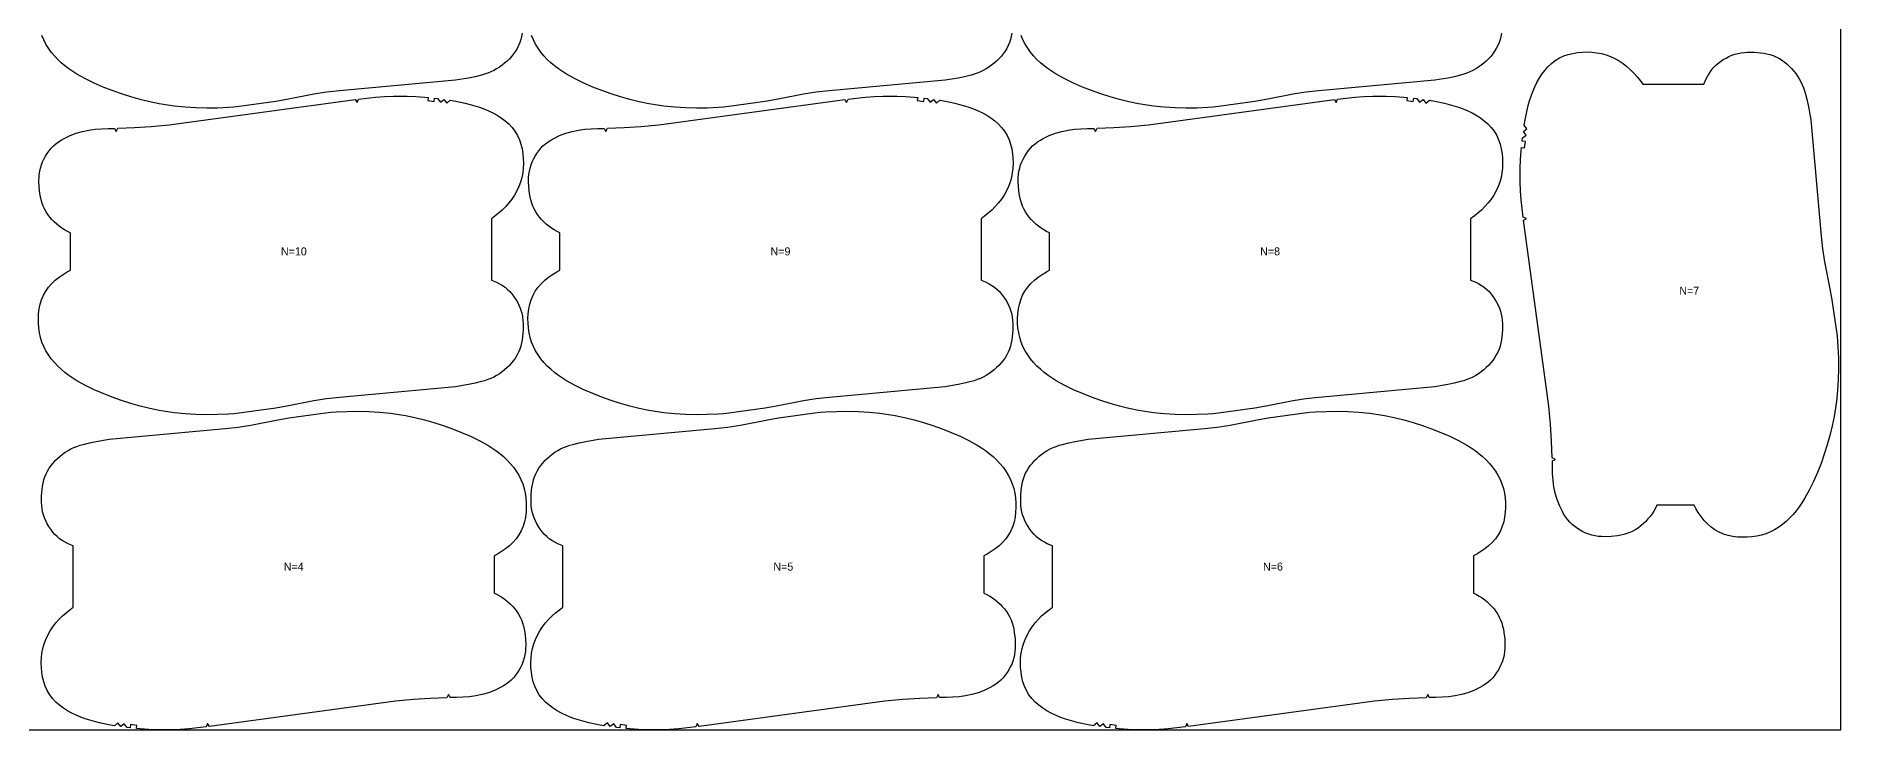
# Model space of a CAD drawing. Header units: inches. Extents: x 0 to 2045, y -95 to 1070.
# Drawn here: x 917 to 2045, y -95 to 339 of the extents above; entities that cross this region are included whole.
import ezdxf

# ---------------------------------------------------------------- set-up
doc = ezdxf.new("R2010")
doc.units = ezdxf.units.IN

msp = doc.modelspace()

# ---------------------------------------------------------------- linework, layer by layer
at = {"layer": '1'}
for points in [[(0.051, -94.8116), (2044.7072, -94.8116), (2044.7072, 1070.0921), (0.051, 1070.0921), (0.051, -94.8116)], [(1844.8474, 266.8697), (1845.0402, 269.0747), (1847.0244, 268.8239), (1847.5258, 272.7924), (1845.5416, 273.0431), (1845.7923, 275.0273), (1848.0273, 276.7608), (1846.2938, 278.9958), (1848.5287, 280.7293), (1846.7952, 282.9642), (1847.3491, 286.3374), (1848.6048, 292.3169), (1849.3527, 295.2798), (1850.1907, 298.2175), (1851.1272, 301.1211), (1852.1784, 303.9829), (1853.3609, 306.7923), (1854.686, 309.5343), (1856.1613, 312.1894), (1857.7973, 314.7426), (1859.6089, 317.1775), (1861.604, 319.4536), (1863.7866, 321.5305), (1866.1711, 323.3704), (1868.7422, 324.9138), (1871.474, 326.1542), (1874.3109, 327.1089), (1877.2201, 327.8114), (1880.1743, 328.2914), (1883.1525, 328.5675), (1886.1353, 328.6513), (1889.1251, 328.5326), (1892.0981, 328.1973), (1895.0341, 327.6382), (1897.9256, 326.8414), (1900.7371, 325.8056), (1903.4592, 324.5392), (1906.0765, 323.0632), (1908.5879, 321.3932), (1910.9778, 319.5494), (1913.2395, 317.5472), (1915.3772, 315.4055), (1917.3958, 313.1442), (1919.3012, 310.7826), (1920.8705, 308.6513), (1959.0932, 308.6513), (1960.5066, 311.8762), (1961.4546, 313.7053), (1962.4969, 315.4731), (1963.6493, 317.1561), (1964.9275, 318.7312), (1966.3393, 320.1795), (1967.8689, 321.5087), (1969.4931, 322.7302), (1971.1884, 323.8559), (1972.9363, 324.8925), (1974.7325, 325.8244), (1976.5775, 326.6308), (1978.4719, 327.2911), (1980.4165, 327.792), (1982.3975, 328.1465), (1984.4013, 328.3754), (1986.4146, 328.4996), (1990.4393, 328.4919), (1994.4499, 328.1647), (1996.4445, 327.8835), (1998.4236, 327.5066), (2000.3745, 327.0134), (2002.2844, 326.3836), (2004.124, 325.6106), (2005.9068, 324.6953), (2007.6285, 323.6492), (2009.2849, 322.484), (2010.8717, 321.2113), (2012.3847, 319.8426), (2013.8196, 318.3897), (2015.1722, 316.8642), (2016.4508, 315.2584), (2017.6341, 313.5902), (2018.7156, 311.8595), (2019.6885, 310.0659), (2020.5494, 308.2118), (2021.3089, 306.3072), (2021.9809, 304.3646), (2022.5794, 302.3964), (2023.6045, 298.4105), (2024.4503, 294.3847), (2025.8427, 286.2662), (2032.3941, 213.7035), (2033.2873, 205.6611), (2034.513, 197.6621), (2037.6717, 181.7932), (2039.1129, 173.8333), (2042.2854, 151.0834), (2042.6116, 147.7073), (2042.8458, 144.3218), (2043.1383, 137.5445), (2043.2072, 130.7617), (2043.0444, 123.9777), (2042.6397, 117.2042), (2041.9676, 110.4577), (2041.0157, 103.74), (2040.5399, 101.0554), (2039.3087, 95.0712), (2037.8428, 89.1343), (2036.1621, 83.262), (2034.3006, 77.4465), (2032.2735, 71.6889), (2030.0634, 66.0033), (2027.6367, 60.4028), (2024.9523, 54.9325), (2021.9692, 49.6316), (2020.3529, 47.0593), (2018.6406, 44.5532), (2016.8197, 42.1259), (2014.8821, 39.7948), (2012.8213, 37.579), (2010.6316, 35.4983), (2008.3082, 33.5713), (2005.8573, 31.8137), (2003.2937, 30.2463), (2000.6179, 28.8847), (1997.8447, 27.7504), (1994.9831, 26.8521), (1992.0687, 26.1898), (1989.1093, 25.7499), (1986.1256, 25.5257), (1983.1417, 25.5043), (1980.1556, 25.6751), (1977.1863, 26.0506), (1974.2541, 26.6501), (1971.3853, 27.5041), (1968.6115, 28.6474), (1965.9875, 30.0992), (1963.5397, 31.8538), (1961.2852, 33.8525), (1959.211, 36.0568), (1957.3146, 38.4263), (1955.5896, 40.9201), (1954.0216, 43.5216), (1952.9756, 45.5043), (1929.7273, 45.5043), (1929.7137, 45.472), (1928.8047, 43.6453), (1927.7849, 41.8774), (1926.6612, 40.1686), (1925.44, 38.5187), (1924.1421, 36.9464), (1922.7593, 35.4438), (1921.2956, 34.0226), (1919.7546, 32.6947), (1918.1403, 31.4718), (1916.4566, 30.3656), (1914.7073, 29.388), (1912.8961, 28.5506), (1911.0095, 27.8538), (1909.0772, 27.2922), (1907.1127, 26.8457), (1905.1292, 26.4943), (1901.1326, 26.0258), (1897.1107, 25.8761), (1895.0944, 25.9292), (1893.0837, 26.0873), (1891.0914, 26.3718), (1889.1304, 26.8038), (1887.2139, 27.3968), (1885.3415, 28.1377), (1883.5136, 29.0056), (1881.7303, 29.9799), (1879.9963, 31.0452), (1878.33, 32.2086), (1876.7544, 33.483), (1875.2924, 34.8806), (1873.9595, 36.4096), (1872.7484, 38.051), (1871.6444, 39.7808), (1870.6325, 41.5754), (1868.8495, 45.282), (1867.378, 49.1209), (1866.2215, 53.0614), (1865.3836, 57.0731), (1864.8604, 61.0624), (1864.5726, 65.0813), (1864.4439, 69.1202), (1864.3978, 73.1695), (1866.3694, 74.1179), (1864.3195, 75.1734), (1863.8077, 85.6338), (1863.1277, 96.0846), (1862.0858, 107.3463), (1846.3731, 223.546), (1848.2543, 224.6553), (1846.1355, 225.5315), (1844.9067, 236.2606), (1844.4419, 241.8943), (1844.2442, 247.5429), (1844.2064, 253.2004), (1844.2443, 255.9291), (1844.5058, 261.4016), (1844.8474, 266.8697)], [(1159.5742, 300.4511), (1161.7791, 300.2583), (1161.5284, 298.2741), (1165.4969, 297.7726), (1165.7476, 299.7569), (1167.7318, 299.5061), (1169.4653, 297.2712), (1171.7002, 299.0047), (1173.4337, 296.7697), (1175.6687, 298.5032), (1179.0418, 297.9494), (1185.0213, 296.6937), (1187.9843, 295.9457), (1190.922, 295.1078), (1193.8256, 294.1713), (1196.6874, 293.12), (1199.4968, 291.9376), (1202.2388, 290.6125), (1204.8939, 289.1372), (1207.447, 287.5012), (1209.8819, 285.6896), (1212.1581, 283.6944), (1214.235, 281.5118), (1216.0748, 279.1274), (1217.6183, 276.5563), (1218.8587, 273.8245), (1219.8134, 270.9876), (1220.5159, 268.0784), (1220.9959, 265.1242), (1221.272, 262.146), (1221.3558, 259.1632), (1221.237, 256.1734), (1220.9018, 253.2003), (1220.3426, 250.2644), (1219.5459, 247.3729), (1218.5101, 244.5614), (1217.2437, 241.8393), (1215.7677, 239.222), (1214.0977, 236.7106), (1212.2538, 234.3207), (1210.2517, 232.059), (1208.11, 229.9213), (1205.8486, 227.9026), (1203.4871, 225.9972), (1201.3558, 224.428), (1201.3558, 186.2053), (1204.5807, 184.7919), (1206.4098, 183.8439), (1208.1775, 182.8016), (1209.8606, 181.6492), (1211.4357, 180.371), (1212.884, 178.9592), (1214.2131, 177.4296), (1215.4346, 175.8054), (1216.5604, 174.11), (1217.597, 172.3622), (1218.5289, 170.566), (1219.3353, 168.721), (1219.9956, 166.8266), (1220.4965, 164.882), (1220.851, 162.901), (1221.0799, 160.8971), (1221.2041, 158.8839), (1221.1964, 154.8592), (1220.8692, 150.8486), (1220.588, 148.854), (1220.2111, 146.8749), (1219.7179, 144.924), (1219.0881, 143.014), (1218.3151, 141.1744), (1217.3998, 139.3917), (1216.3537, 137.67), (1215.1885, 136.0136), (1213.9157, 134.4268), (1212.5471, 132.9138), (1211.0942, 131.4788), (1209.5686, 130.1263), (1207.9629, 128.8477), (1206.2947, 127.6644), (1204.5639, 126.5828), (1202.7704, 125.61), (1200.9163, 124.7491), (1199.0117, 123.9896), (1197.0691, 123.3176), (1195.1009, 122.7191), (1191.115, 121.694), (1187.0891, 120.8482), (1178.9707, 119.4558), (1106.408, 112.9044), (1098.3656, 112.0112), (1090.3666, 110.7855), (1074.4977, 107.6268), (1066.5378, 106.1856), (1043.7879, 103.013), (1040.4118, 102.6868), (1037.0263, 102.4527), (1030.249, 102.1602), (1023.4662, 102.0913), (1016.6821, 102.2541), (1009.9087, 102.6588), (1003.1622, 103.3309), (996.4445, 104.2827), (993.7599, 104.7586), (987.7756, 105.9898), (981.8388, 107.4557), (975.9665, 109.1364), (970.151, 110.9979), (964.3934, 113.025), (958.7078, 115.2351), (953.1073, 117.6618), (947.637, 120.3462), (942.336, 123.3293), (939.7638, 124.9456), (937.2577, 126.6579), (934.8303, 128.4788), (932.4992, 130.4164), (930.2835, 132.4772), (928.2028, 134.6669), (926.2757, 136.9903), (924.5182, 139.4412), (922.9508, 142.0048), (921.5892, 144.6806), (920.4548, 147.4538), (919.5566, 150.3154), (918.8943, 153.2298), (918.4543, 156.1892), (918.2302, 159.1729), (918.2087, 162.1568), (918.3796, 165.1429), (918.7551, 168.1122), (919.3546, 171.0444), (920.2086, 173.9132), (921.3519, 176.687), (922.8037, 179.311), (924.5583, 181.7588), (926.5569, 184.0133), (928.7613, 186.0875), (931.1308, 187.9838), (933.6246, 189.7089), (936.2261, 191.2769), (938.2087, 192.3229), (938.2087, 215.5712), (938.1765, 215.5847), (936.3498, 216.4937), (934.5819, 217.5135), (932.8731, 218.6373), (931.2232, 219.8584), (929.6509, 221.1564), (928.1483, 222.5391), (926.7271, 224.0029), (925.3992, 225.5439), (924.1763, 227.1581), (923.0701, 228.8419), (922.0925, 230.5912), (921.2551, 232.4024), (920.5583, 234.289), (919.9966, 236.2212), (919.5502, 238.1858), (919.1988, 240.1693), (918.7303, 244.1659), (918.5806, 248.1878), (918.6337, 250.2041), (918.7918, 252.2148), (919.0763, 254.2071), (919.5083, 256.1681), (920.1013, 258.0846), (920.8421, 259.9569), (921.7101, 261.7849), (922.6844, 263.5682), (923.7496, 265.3022), (924.9131, 266.9685), (926.1874, 268.5441), (927.5851, 270.0061), (929.1141, 271.339), (930.7555, 272.55), (932.4853, 273.6541), (934.2799, 274.6659), (937.9865, 276.4489), (941.8254, 277.9205), (945.7659, 279.077), (949.7776, 279.9149), (953.7669, 280.438), (957.7857, 280.7258), (961.8247, 280.8546), (965.874, 280.9007), (966.8224, 278.929), (967.8779, 280.979), (978.3383, 281.4908), (988.7891, 282.1708), (1000.0508, 283.2127), (1116.2505, 298.9254), (1117.3597, 297.0442), (1118.236, 299.163), (1128.9651, 300.3918), (1134.5988, 300.8566), (1140.2473, 301.0543), (1145.9048, 301.0921), (1148.6335, 301.0542), (1154.1061, 300.7927), (1159.5742, 300.4511)], [(1465.5572, 300.4511), (1467.7621, 300.2583), (1467.5114, 298.2741), (1471.4799, 297.7726), (1471.7306, 299.7569), (1473.7148, 299.5061), (1475.4483, 297.2712), (1477.6832, 299.0047), (1479.4167, 296.7697), (1481.6517, 298.5032), (1485.0248, 297.9494), (1491.0043, 296.6937), (1493.9673, 295.9457), (1496.905, 295.1078), (1499.8086, 294.1713), (1502.6704, 293.12), (1505.4798, 291.9376), (1508.2218, 290.6125), (1510.8769, 289.1372), (1513.43, 287.5012), (1515.8649, 285.6896), (1518.1411, 283.6944), (1520.218, 281.5118), (1522.0578, 279.1274), (1523.6013, 276.5563), (1524.8417, 273.8245), (1525.7964, 270.9876), (1526.4989, 268.0784), (1526.9789, 265.1242), (1527.255, 262.146), (1527.3388, 259.1632), (1527.22, 256.1734), (1526.8848, 253.2003), (1526.3256, 250.2644), (1525.5289, 247.3729), (1524.4931, 244.5614), (1523.2267, 241.8393), (1521.7507, 239.222), (1520.0807, 236.7106), (1518.2368, 234.3207), (1516.2347, 232.059), (1514.093, 229.9213), (1511.8316, 227.9026), (1509.4701, 225.9972), (1507.3388, 224.428), (1507.3388, 186.2053), (1510.5637, 184.7919), (1512.3928, 183.8439), (1514.1605, 182.8016), (1515.8436, 181.6492), (1517.4187, 180.371), (1518.867, 178.9592), (1520.1961, 177.4296), (1521.4176, 175.8054), (1522.5434, 174.11), (1523.58, 172.3622), (1524.5119, 170.566), (1525.3183, 168.721), (1525.9786, 166.8266), (1526.4795, 164.882), (1526.834, 162.901), (1527.0629, 160.8971), (1527.1871, 158.8839), (1527.1794, 154.8592), (1526.8522, 150.8486), (1526.571, 148.854), (1526.1941, 146.8749), (1525.7009, 144.924), (1525.0711, 143.014), (1524.2981, 141.1744), (1523.3828, 139.3917), (1522.3367, 137.67), (1521.1715, 136.0136), (1519.8987, 134.4268), (1518.5301, 132.9138), (1517.0772, 131.4788), (1515.5516, 130.1263), (1513.9459, 128.8477), (1512.2777, 127.6644), (1510.5469, 126.5828), (1508.7534, 125.61), (1506.8993, 124.7491), (1504.9947, 123.9896), (1503.0521, 123.3176), (1501.0839, 122.7191), (1497.098, 121.694), (1493.0721, 120.8482), (1484.9537, 119.4558), (1412.391, 112.9044), (1404.3486, 112.0112), (1396.3496, 110.7855), (1380.4807, 107.6268), (1372.5208, 106.1856), (1349.7709, 103.013), (1346.3948, 102.6868), (1343.0093, 102.4527), (1336.232, 102.1602), (1329.4492, 102.0913), (1322.6651, 102.2541), (1315.8917, 102.6588), (1309.1452, 103.3309), (1302.4275, 104.2827), (1299.7429, 104.7586), (1293.7586, 105.9898), (1287.8218, 107.4557), (1281.9495, 109.1364), (1276.134, 110.9979), (1270.3764, 113.025), (1264.6908, 115.2351), (1259.0903, 117.6618), (1253.62, 120.3462), (1248.319, 123.3293), (1245.7468, 124.9456), (1243.2407, 126.6579), (1240.8133, 128.4788), (1238.4822, 130.4164), (1236.2665, 132.4772), (1234.1858, 134.6669), (1232.2587, 136.9903), (1230.5012, 139.4412), (1228.9338, 142.0048), (1227.5722, 144.6806), (1226.4378, 147.4538), (1225.5396, 150.3154), (1224.8773, 153.2298), (1224.4373, 156.1892), (1224.2132, 159.1729), (1224.1917, 162.1568), (1224.3626, 165.1429), (1224.7381, 168.1122), (1225.3376, 171.0444), (1226.1916, 173.9132), (1227.3349, 176.687), (1228.7867, 179.311), (1230.5413, 181.7588), (1232.5399, 184.0133), (1234.7443, 186.0875), (1237.1138, 187.9838), (1239.6076, 189.7089), (1242.2091, 191.2769), (1244.1917, 192.3229), (1244.1917, 215.5712), (1244.1595, 215.5847), (1242.3328, 216.4937), (1240.5649, 217.5135), (1238.8561, 218.6373), (1237.2062, 219.8584), (1235.6339, 221.1564), (1234.1313, 222.5391), (1232.7101, 224.0029), (1231.3822, 225.5439), (1230.1593, 227.1581), (1229.0531, 228.8419), (1228.0755, 230.5912), (1227.2381, 232.4024), (1226.5413, 234.289), (1225.9796, 236.2212), (1225.5332, 238.1858), (1225.1818, 240.1693), (1224.7133, 244.1659), (1224.5636, 248.1878), (1224.6167, 250.2041), (1224.7748, 252.2148), (1225.0593, 254.2071), (1225.4913, 256.1681), (1226.0843, 258.0846), (1226.8251, 259.9569), (1227.6931, 261.7849), (1228.6674, 263.5682), (1229.7326, 265.3022), (1230.8961, 266.9685), (1232.1704, 268.5441), (1233.5681, 270.0061), (1235.0971, 271.339), (1236.7385, 272.55), (1238.4683, 273.6541), (1240.2629, 274.6659), (1243.9695, 276.4489), (1247.8084, 277.9205), (1251.7489, 279.077), (1255.7606, 279.9149), (1259.7499, 280.438), (1263.7687, 280.7258), (1267.8077, 280.8546), (1271.857, 280.9007), (1272.8054, 278.929), (1273.8609, 280.979), (1284.3213, 281.4908), (1294.7721, 282.1708), (1306.0338, 283.2127), (1422.2335, 298.9254), (1423.3427, 297.0442), (1424.219, 299.163), (1434.9481, 300.3918), (1440.5818, 300.8566), (1446.2303, 301.0543), (1451.8878, 301.0921), (1454.6165, 301.0542), (1460.0891, 300.7927), (1465.5572, 300.4511)], [(1771.5402, 300.4511), (1773.7451, 300.2583), (1773.4944, 298.2741), (1777.4629, 297.7726), (1777.7136, 299.7569), (1779.6978, 299.5061), (1781.4313, 297.2712), (1783.6662, 299.0047), (1785.3997, 296.7697), (1787.6347, 298.5032), (1791.0078, 297.9494), (1796.9873, 296.6937), (1799.9503, 295.9457), (1802.888, 295.1078), (1805.7916, 294.1713), (1808.6534, 293.12), (1811.4628, 291.9376), (1814.2048, 290.6125), (1816.8599, 289.1372), (1819.413, 287.5012), (1821.8479, 285.6896), (1824.1241, 283.6944), (1826.201, 281.5118), (1828.0408, 279.1274), (1829.5843, 276.5563), (1830.8247, 273.8245), (1831.7794, 270.9876), (1832.4819, 268.0784), (1832.9619, 265.1242), (1833.238, 262.146), (1833.3218, 259.1632), (1833.203, 256.1734), (1832.8678, 253.2003), (1832.3086, 250.2644), (1831.5119, 247.3729), (1830.4761, 244.5614), (1829.2097, 241.8393), (1827.7337, 239.222), (1826.0637, 236.7106), (1824.2198, 234.3207), (1822.2177, 232.059), (1820.076, 229.9213), (1817.8146, 227.9026), (1815.4531, 225.9972), (1813.3218, 224.428), (1813.3218, 186.2053), (1816.5467, 184.7919), (1818.3758, 183.8439), (1820.1435, 182.8016), (1821.8266, 181.6492), (1823.4017, 180.371), (1824.85, 178.9592), (1826.1791, 177.4296), (1827.4006, 175.8054), (1828.5264, 174.11), (1829.563, 172.3622), (1830.4949, 170.566), (1831.3013, 168.721), (1831.9616, 166.8266), (1832.4625, 164.882), (1832.817, 162.901), (1833.0459, 160.8971), (1833.1701, 158.8839), (1833.1624, 154.8592), (1832.8352, 150.8486), (1832.554, 148.854), (1832.1771, 146.8749), (1831.6839, 144.924), (1831.0541, 143.014), (1830.2811, 141.1744), (1829.3658, 139.3917), (1828.3197, 137.67), (1827.1545, 136.0136), (1825.8817, 134.4268), (1824.5131, 132.9138), (1823.0602, 131.4788), (1821.5346, 130.1263), (1819.9289, 128.8477), (1818.2607, 127.6644), (1816.5299, 126.5828), (1814.7364, 125.61), (1812.8823, 124.7491), (1810.9777, 123.9896), (1809.0351, 123.3176), (1807.0669, 122.7191), (1803.081, 121.694), (1799.0551, 120.8482), (1790.9367, 119.4558), (1718.374, 112.9044), (1710.3316, 112.0112), (1702.3326, 110.7855), (1686.4637, 107.6268), (1678.5038, 106.1856), (1655.7539, 103.013), (1652.3778, 102.6868), (1648.9923, 102.4527), (1642.215, 102.1602), (1635.4322, 102.0913), (1628.6481, 102.2541), (1621.8747, 102.6588), (1615.1282, 103.3309), (1608.4105, 104.2827), (1605.7259, 104.7586), (1599.7416, 105.9898), (1593.8048, 107.4557), (1587.9325, 109.1364), (1582.117, 110.9979), (1576.3594, 113.025), (1570.6738, 115.2351), (1565.0733, 117.6618), (1559.603, 120.3462), (1554.302, 123.3293), (1551.7298, 124.9456), (1549.2237, 126.6579), (1546.7963, 128.4788), (1544.4652, 130.4164), (1542.2495, 132.4772), (1540.1688, 134.6669), (1538.2417, 136.9903), (1536.4842, 139.4412), (1534.9168, 142.0048), (1533.5552, 144.6806), (1532.4208, 147.4538), (1531.5226, 150.3154), (1530.8603, 153.2298), (1530.4203, 156.1892), (1530.1962, 159.1729), (1530.1747, 162.1568), (1530.3456, 165.1429), (1530.7211, 168.1122), (1531.3206, 171.0444), (1532.1746, 173.9132), (1533.3179, 176.687), (1534.7697, 179.311), (1536.5243, 181.7588), (1538.5229, 184.0133), (1540.7273, 186.0875), (1543.0968, 187.9838), (1545.5906, 189.7089), (1548.1921, 191.2769), (1550.1747, 192.3229), (1550.1747, 215.5712), (1550.1425, 215.5847), (1548.3158, 216.4937), (1546.5479, 217.5135), (1544.8391, 218.6373), (1543.1892, 219.8584), (1541.6169, 221.1564), (1540.1143, 222.5391), (1538.6931, 224.0029), (1537.3652, 225.5439), (1536.1423, 227.1581), (1535.0361, 228.8419), (1534.0585, 230.5912), (1533.2211, 232.4024), (1532.5243, 234.289), (1531.9626, 236.2212), (1531.5162, 238.1858), (1531.1648, 240.1693), (1530.6963, 244.1659), (1530.5466, 248.1878), (1530.5997, 250.2041), (1530.7578, 252.2148), (1531.0423, 254.2071), (1531.4743, 256.1681), (1532.0673, 258.0846), (1532.8081, 259.9569), (1533.6761, 261.7849), (1534.6504, 263.5682), (1535.7156, 265.3022), (1536.8791, 266.9685), (1538.1534, 268.5441), (1539.5511, 270.0061), (1541.0801, 271.339), (1542.7215, 272.55), (1544.4513, 273.6541), (1546.2459, 274.6659), (1549.9525, 276.4489), (1553.7914, 277.9205), (1557.7319, 279.077), (1561.7436, 279.9149), (1565.7329, 280.438), (1569.7517, 280.7258), (1573.7907, 280.8546), (1577.84, 280.9007), (1578.7884, 278.929), (1579.8439, 280.979), (1590.3043, 281.4908), (1600.7551, 282.1708), (1612.0168, 283.2127), (1728.2165, 298.9254), (1729.3257, 297.0442), (1730.202, 299.163), (1740.9311, 300.3918), (1746.5648, 300.8566), (1752.2133, 301.0543), (1757.8708, 301.0921), (1760.5995, 301.0542), (1766.0721, 300.7927), (1771.5402, 300.4511)], [(981.7816, -94.1706), (979.5767, -93.9778), (979.8274, -91.9936), (975.859, -91.4922), (975.6082, -93.4764), (973.624, -93.2257), (971.8905, -90.9907), (969.6556, -92.7242), (967.9221, -90.4893), (965.6871, -92.2228), (962.314, -91.6689), (956.3345, -90.4132), (953.3715, -89.6653), (950.4338, -88.8273), (947.5302, -87.8908), (944.6684, -86.8396), (941.8591, -85.6571), (939.1171, -84.332), (936.4619, -82.8567), (933.9088, -81.2207), (931.4739, -79.4091), (929.1978, -77.414), (927.1208, -75.2314), (925.281, -72.8469), (923.7375, -70.2758), (922.4971, -67.544), (921.5424, -64.7071), (920.8399, -61.7979), (920.3599, -58.8437), (920.0838, -55.8655), (920, -52.8827), (920.1188, -49.8929), (920.4541, -46.9199), (921.0132, -43.9839), (921.8099, -41.0924), (922.8457, -38.2809), (924.1121, -35.5588), (925.5881, -32.9415), (927.2581, -30.4301), (929.102, -28.0402), (931.1041, -25.7785), (933.2459, -23.6408), (935.5072, -21.6222), (937.8688, -19.7168), (940, -18.1475), (940, 20.0752), (936.7751, 21.4886), (934.946, 22.4366), (933.1783, 23.4789), (931.4953, 24.6313), (929.9202, 25.9095), (928.4718, 27.3213), (927.1427, 28.8509), (925.9212, 30.4751), (924.7955, 32.1704), (923.7588, 33.9183), (922.827, 35.7145), (922.0205, 37.5595), (921.3603, 39.4539), (920.8594, 41.3985), (920.5048, 43.3795), (920.2759, 45.3833), (920.1517, 47.3966), (920.1594, 51.4213), (920.4866, 55.4319), (920.7679, 57.4265), (921.1448, 59.4056), (921.6379, 61.3565), (922.2677, 63.2664), (923.0407, 65.1061), (923.956, 66.8888), (925.0021, 68.6105), (926.1673, 70.2669), (927.4401, 71.8537), (928.8087, 73.3667), (930.2616, 74.8016), (931.7872, 76.1542), (933.3929, 77.4328), (935.0611, 78.6161), (936.7919, 79.6976), (938.5854, 80.6705), (940.4395, 81.5314), (942.3441, 82.2909), (944.2867, 82.9629), (946.255, 83.5614), (950.2409, 84.5865), (954.2667, 85.4323), (962.3851, 86.8247), (1034.9478, 93.3761), (1042.9902, 94.2693), (1050.9893, 95.495), (1066.8581, 98.6537), (1074.8181, 100.0949), (1097.5679, 103.2674), (1100.944, 103.5936), (1104.3295, 103.8278), (1111.1069, 104.1203), (1117.8896, 104.1892), (1124.6737, 104.0264), (1131.4471, 103.6217), (1138.1936, 102.9496), (1144.9113, 101.9977), (1147.596, 101.5219), (1153.5802, 100.2907), (1159.5171, 98.8248), (1165.3894, 97.1441), (1171.2049, 95.2826), (1176.9625, 93.2555), (1182.648, 91.0454), (1188.2485, 88.6187), (1193.7188, 85.9343), (1199.0198, 82.9512), (1201.5921, 81.3349), (1204.0981, 79.6226), (1206.5255, 77.8017), (1208.8566, 75.8641), (1211.0724, 73.8033), (1213.1531, 71.6136), (1215.0801, 69.2902), (1216.8376, 66.8393), (1218.405, 64.2757), (1219.7667, 61.5999), (1220.901, 58.8267), (1221.7992, 55.9651), (1222.4615, 53.0507), (1222.9015, 50.0913), (1223.1256, 47.1076), (1223.1471, 44.1237), (1222.9762, 41.1376), (1222.6007, 38.1683), (1222.0012, 35.2361), (1221.1472, 32.3673), (1220.0039, 29.5935), (1218.5521, 26.9695), (1216.7975, 24.5217), (1214.7989, 22.2672), (1212.5946, 20.193), (1210.225, 18.2966), (1207.7312, 16.5716), (1205.1298, 15.0036), (1203.1471, 13.9576), (1203.1471, -9.2907), (1203.1793, -9.3043), (1205.006, -10.2133), (1206.7739, -11.2331), (1208.4828, -12.3568), (1210.1326, -13.578), (1211.7049, -14.8759), (1213.2076, -16.2586), (1214.6287, -17.7224), (1215.9566, -19.2634), (1217.1796, -20.8777), (1218.2857, -22.5614), (1219.2634, -24.3107), (1220.1008, -26.1219), (1220.7975, -28.0085), (1221.3592, -29.9408), (1221.8057, -31.9053), (1222.157, -33.8888), (1222.6256, -37.8854), (1222.7752, -41.9073), (1222.7221, -43.9236), (1222.564, -45.9343), (1222.2796, -47.9266), (1221.8476, -49.8876), (1221.2545, -51.8041), (1220.5137, -53.6765), (1219.6458, -55.5044), (1218.6714, -57.2877), (1217.6062, -59.0217), (1216.4427, -60.688), (1215.1684, -62.2636), (1213.7707, -63.7256), (1212.2417, -65.0585), (1210.6004, -66.2696), (1208.8705, -67.3736), (1207.076, -68.3855), (1203.3693, -70.1685), (1199.5304, -71.64), (1195.5899, -72.7965), (1191.5783, -73.6344), (1187.5889, -74.1576), (1183.5701, -74.4454), (1179.5311, -74.5741), (1175.4818, -74.6202), (1174.5334, -72.6486), (1173.4779, -74.6985), (1163.0175, -75.2103), (1152.5667, -75.8903), (1141.305, -76.9322), (1025.1053, -92.6449), (1023.9961, -90.7637), (1023.1198, -92.8825), (1012.3907, -94.1113), (1006.757, -94.5761), (1001.1085, -94.7738), (995.451, -94.8116), (992.7223, -94.7737), (987.2497, -94.5122), (981.7816, -94.1706)], [(1287.7646, -94.1706), (1285.5597, -93.9778), (1285.8104, -91.9936), (1281.842, -91.4922), (1281.5912, -93.4764), (1279.607, -93.2257), (1277.8735, -90.9907), (1275.6386, -92.7242), (1273.9051, -90.4893), (1271.6701, -92.2228), (1268.297, -91.6689), (1262.3175, -90.4132), (1259.3545, -89.6653), (1256.4168, -88.8273), (1253.5132, -87.8908), (1250.6514, -86.8396), (1247.8421, -85.6571), (1245.1001, -84.332), (1242.4449, -82.8567), (1239.8918, -81.2207), (1237.4569, -79.4091), (1235.1808, -77.414), (1233.1038, -75.2314), (1231.264, -72.8469), (1229.7205, -70.2758), (1228.4801, -67.544), (1227.5254, -64.7071), (1226.8229, -61.7979), (1226.3429, -58.8437), (1226.0668, -55.8655), (1225.983, -52.8827), (1226.1018, -49.8929), (1226.4371, -46.9199), (1226.9962, -43.9839), (1227.7929, -41.0924), (1228.8287, -38.2809), (1230.0951, -35.5588), (1231.5711, -32.9415), (1233.2411, -30.4301), (1235.085, -28.0402), (1237.0871, -25.7785), (1239.2289, -23.6408), (1241.4902, -21.6222), (1243.8518, -19.7168), (1245.983, -18.1475), (1245.983, 20.0752), (1242.7581, 21.4886), (1240.929, 22.4366), (1239.1613, 23.4789), (1237.4783, 24.6313), (1235.9032, 25.9095), (1234.4548, 27.3213), (1233.1257, 28.8509), (1231.9042, 30.4751), (1230.7785, 32.1704), (1229.7418, 33.9183), (1228.81, 35.7145), (1228.0035, 37.5595), (1227.3433, 39.4539), (1226.8424, 41.3985), (1226.4878, 43.3795), (1226.2589, 45.3833), (1226.1347, 47.3966), (1226.1424, 51.4213), (1226.4696, 55.4319), (1226.7509, 57.4265), (1227.1278, 59.4056), (1227.6209, 61.3565), (1228.2507, 63.2664), (1229.0237, 65.1061), (1229.939, 66.8888), (1230.9851, 68.6105), (1232.1503, 70.2669), (1233.4231, 71.8537), (1234.7917, 73.3667), (1236.2446, 74.8016), (1237.7702, 76.1542), (1239.3759, 77.4328), (1241.0441, 78.6161), (1242.7749, 79.6976), (1244.5684, 80.6705), (1246.4225, 81.5314), (1248.3271, 82.2909), (1250.2697, 82.9629), (1252.238, 83.5614), (1256.2239, 84.5865), (1260.2497, 85.4323), (1268.3681, 86.8247), (1340.9308, 93.3761), (1348.9732, 94.2693), (1356.9723, 95.495), (1372.8411, 98.6537), (1380.8011, 100.0949), (1403.5509, 103.2674), (1406.927, 103.5936), (1410.3125, 103.8278), (1417.0899, 104.1203), (1423.8726, 104.1892), (1430.6567, 104.0264), (1437.4301, 103.6217), (1444.1766, 102.9496), (1450.8943, 101.9977), (1453.579, 101.5219), (1459.5632, 100.2907), (1465.5001, 98.8248), (1471.3724, 97.1441), (1477.1879, 95.2826), (1482.9455, 93.2555), (1488.631, 91.0454), (1494.2315, 88.6187), (1499.7018, 85.9343), (1505.0028, 82.9512), (1507.5751, 81.3349), (1510.0811, 79.6226), (1512.5085, 77.8017), (1514.8396, 75.8641), (1517.0554, 73.8033), (1519.1361, 71.6136), (1521.0631, 69.2902), (1522.8206, 66.8393), (1524.388, 64.2757), (1525.7497, 61.5999), (1526.884, 58.8267), (1527.7822, 55.9651), (1528.4445, 53.0507), (1528.8845, 50.0913), (1529.1086, 47.1076), (1529.1301, 44.1237), (1528.9592, 41.1376), (1528.5837, 38.1683), (1527.9842, 35.2361), (1527.1302, 32.3673), (1525.9869, 29.5935), (1524.5351, 26.9695), (1522.7805, 24.5217), (1520.7819, 22.2672), (1518.5776, 20.193), (1516.208, 18.2966), (1513.7142, 16.5716), (1511.1128, 15.0036), (1509.1301, 13.9576), (1509.1301, -9.2907), (1509.1623, -9.3043), (1510.989, -10.2133), (1512.7569, -11.2331), (1514.4658, -12.3568), (1516.1156, -13.578), (1517.6879, -14.8759), (1519.1906, -16.2586), (1520.6117, -17.7224), (1521.9396, -19.2634), (1523.1626, -20.8777), (1524.2687, -22.5614), (1525.2464, -24.3107), (1526.0838, -26.1219), (1526.7805, -28.0085), (1527.3422, -29.9408), (1527.7887, -31.9053), (1528.14, -33.8888), (1528.6086, -37.8854), (1528.7582, -41.9073), (1528.7051, -43.9236), (1528.547, -45.9343), (1528.2626, -47.9266), (1527.8306, -49.8876), (1527.2375, -51.8041), (1526.4967, -53.6765), (1525.6288, -55.5044), (1524.6544, -57.2877), (1523.5892, -59.0217), (1522.4257, -60.688), (1521.1514, -62.2636), (1519.7537, -63.7256), (1518.2247, -65.0585), (1516.5834, -66.2696), (1514.8535, -67.3736), (1513.059, -68.3855), (1509.3523, -70.1685), (1505.5134, -71.64), (1501.5729, -72.7965), (1497.5613, -73.6344), (1493.5719, -74.1576), (1489.5531, -74.4454), (1485.5141, -74.5741), (1481.4648, -74.6202), (1480.5164, -72.6486), (1479.4609, -74.6985), (1469.0005, -75.2103), (1458.5497, -75.8903), (1447.288, -76.9322), (1331.0883, -92.6449), (1329.9791, -90.7637), (1329.1028, -92.8825), (1318.3737, -94.1113), (1312.74, -94.5761), (1307.0915, -94.7738), (1301.434, -94.8116), (1298.7053, -94.7737), (1293.2327, -94.5122), (1287.7646, -94.1706)], [(1593.7476, -94.1706), (1591.5427, -93.9778), (1591.7934, -91.9936), (1587.825, -91.4922), (1587.5742, -93.4764), (1585.59, -93.2257), (1583.8565, -90.9907), (1581.6216, -92.7242), (1579.8881, -90.4893), (1577.6531, -92.2228), (1574.28, -91.6689), (1568.3005, -90.4132), (1565.3375, -89.6653), (1562.3998, -88.8273), (1559.4962, -87.8908), (1556.6344, -86.8396), (1553.8251, -85.6571), (1551.0831, -84.332), (1548.4279, -82.8567), (1545.8748, -81.2207), (1543.4399, -79.4091), (1541.1638, -77.414), (1539.0868, -75.2314), (1537.247, -72.8469), (1535.7035, -70.2758), (1534.4631, -67.544), (1533.5084, -64.7071), (1532.8059, -61.7979), (1532.3259, -58.8437), (1532.0498, -55.8655), (1531.966, -52.8827), (1532.0848, -49.8929), (1532.4201, -46.9199), (1532.9792, -43.9839), (1533.7759, -41.0924), (1534.8117, -38.2809), (1536.0781, -35.5588), (1537.5541, -32.9415), (1539.2241, -30.4301), (1541.068, -28.0402), (1543.0701, -25.7785), (1545.2119, -23.6408), (1547.4732, -21.6222), (1549.8348, -19.7168), (1551.966, -18.1475), (1551.966, 20.0752), (1548.7411, 21.4886), (1546.912, 22.4366), (1545.1443, 23.4789), (1543.4613, 24.6313), (1541.8862, 25.9095), (1540.4378, 27.3213), (1539.1087, 28.8509), (1537.8872, 30.4751), (1536.7615, 32.1704), (1535.7248, 33.9183), (1534.793, 35.7145), (1533.9865, 37.5595), (1533.3263, 39.4539), (1532.8254, 41.3985), (1532.4708, 43.3795), (1532.2419, 45.3833), (1532.1177, 47.3966), (1532.1254, 51.4213), (1532.4526, 55.4319), (1532.7339, 57.4265), (1533.1108, 59.4056), (1533.6039, 61.3565), (1534.2337, 63.2664), (1535.0067, 65.1061), (1535.922, 66.8888), (1536.9681, 68.6105), (1538.1333, 70.2669), (1539.4061, 71.8537), (1540.7747, 73.3667), (1542.2276, 74.8016), (1543.7532, 76.1542), (1545.3589, 77.4328), (1547.0271, 78.6161), (1548.7579, 79.6976), (1550.5514, 80.6705), (1552.4055, 81.5314), (1554.3101, 82.2909), (1556.2527, 82.9629), (1558.221, 83.5614), (1562.2069, 84.5865), (1566.2327, 85.4323), (1574.3511, 86.8247), (1646.9138, 93.3761), (1654.9562, 94.2693), (1662.9553, 95.495), (1678.8241, 98.6537), (1686.7841, 100.0949), (1709.5339, 103.2674), (1712.91, 103.5936), (1716.2955, 103.8278), (1723.0729, 104.1203), (1729.8556, 104.1892), (1736.6397, 104.0264), (1743.4131, 103.6217), (1750.1596, 102.9496), (1756.8773, 101.9977), (1759.562, 101.5219), (1765.5462, 100.2907), (1771.4831, 98.8248), (1777.3554, 97.1441), (1783.1709, 95.2826), (1788.9285, 93.2555), (1794.614, 91.0454), (1800.2145, 88.6187), (1805.6848, 85.9343), (1810.9858, 82.9512), (1813.5581, 81.3349), (1816.0641, 79.6226), (1818.4915, 77.8017), (1820.8226, 75.8641), (1823.0384, 73.8033), (1825.1191, 71.6136), (1827.0461, 69.2902), (1828.8036, 66.8393), (1830.371, 64.2757), (1831.7327, 61.5999), (1832.867, 58.8267), (1833.7652, 55.9651), (1834.4275, 53.0507), (1834.8675, 50.0913), (1835.0916, 47.1076), (1835.1131, 44.1237), (1834.9422, 41.1376), (1834.5667, 38.1683), (1833.9672, 35.2361), (1833.1132, 32.3673), (1831.9699, 29.5935), (1830.5181, 26.9695), (1828.7635, 24.5217), (1826.7649, 22.2672), (1824.5606, 20.193), (1822.191, 18.2966), (1819.6972, 16.5716), (1817.0958, 15.0036), (1815.1131, 13.9576), (1815.1131, -9.2907), (1815.1453, -9.3043), (1816.972, -10.2133), (1818.7399, -11.2331), (1820.4488, -12.3568), (1822.0986, -13.578), (1823.6709, -14.8759), (1825.1736, -16.2586), (1826.5947, -17.7224), (1827.9226, -19.2634), (1829.1456, -20.8777), (1830.2517, -22.5614), (1831.2294, -24.3107), (1832.0668, -26.1219), (1832.7635, -28.0085), (1833.3252, -29.9408), (1833.7717, -31.9053), (1834.123, -33.8888), (1834.5916, -37.8854), (1834.7412, -41.9073), (1834.6881, -43.9236), (1834.53, -45.9343), (1834.2456, -47.9266), (1833.8136, -49.8876), (1833.2205, -51.8041), (1832.4797, -53.6765), (1831.6118, -55.5044), (1830.6374, -57.2877), (1829.5722, -59.0217), (1828.4087, -60.688), (1827.1344, -62.2636), (1825.7367, -63.7256), (1824.2077, -65.0585), (1822.5664, -66.2696), (1820.8365, -67.3736), (1819.042, -68.3855), (1815.3353, -70.1685), (1811.4964, -71.64), (1807.5559, -72.7965), (1803.5443, -73.6344), (1799.5549, -74.1576), (1795.5361, -74.4454), (1791.4971, -74.5741), (1787.4478, -74.6202), (1786.4994, -72.6486), (1785.4439, -74.6985), (1774.9835, -75.2103), (1764.5327, -75.8903), (1753.271, -76.9322), (1637.0713, -92.6449), (1635.9621, -90.7637), (1635.0858, -92.8825), (1624.3567, -94.1113), (1618.723, -94.5761), (1613.0745, -94.7738), (1607.417, -94.8116), (1604.6883, -94.7737), (1599.2157, -94.5122), (1593.7476, -94.1706)]]:
    msp.add_lwpolyline(points, close=True, dxfattribs=at)
for points in [[(1220.588, 340.354), (1220.2111, 338.3749), (1219.7179, 336.424), (1219.0881, 334.514), (1218.3151, 332.6744), (1217.3998, 330.8917), (1216.3537, 329.17), (1215.1885, 327.5136), (1213.9157, 325.9268), (1212.5471, 324.4138), (1211.0942, 322.9788), (1209.5686, 321.6263), (1207.9629, 320.3477), (1206.2947, 319.1644), (1204.5639, 318.0828), (1202.7704, 317.11), (1200.9163, 316.2491), (1199.0117, 315.4896), (1197.0691, 314.8176), (1195.1009, 314.2191), (1191.115, 313.194), (1187.0891, 312.3482), (1178.9707, 310.9558), (1106.408, 304.4044), (1098.3656, 303.5112), (1090.3666, 302.2855), (1074.4977, 299.1268), (1066.5378, 297.6856), (1043.7879, 294.513), (1040.4118, 294.1868), (1037.0263, 293.9527), (1030.249, 293.6602), (1023.4662, 293.5913), (1016.6821, 293.7541), (1009.9087, 294.1588), (1003.1622, 294.8309), (996.4445, 295.7827), (993.7599, 296.2586), (987.7756, 297.4898), (981.8388, 298.9557), (975.9665, 300.6364), (970.151, 302.4979), (964.3934, 304.525), (958.7078, 306.7351), (953.1073, 309.1618), (947.637, 311.8462), (942.336, 314.8293), (939.7638, 316.4456), (937.2577, 318.1579), (934.8303, 319.9788), (932.4992, 321.9164), (930.2835, 323.9772), (928.2028, 326.1669), (926.2757, 328.4903), (924.5182, 330.9412), (922.9508, 333.5048), (921.5892, 336.1806), (920.4548, 338.9538)], [(1526.571, 340.354), (1526.1941, 338.3749), (1525.7009, 336.424), (1525.0711, 334.514), (1524.2981, 332.6744), (1523.3828, 330.8917), (1522.3367, 329.17), (1521.1715, 327.5136), (1519.8987, 325.9268), (1518.5301, 324.4138), (1517.0772, 322.9788), (1515.5516, 321.6263), (1513.9459, 320.3477), (1512.2777, 319.1644), (1510.5469, 318.0828), (1508.7534, 317.11), (1506.8993, 316.2491), (1504.9947, 315.4896), (1503.0521, 314.8176), (1501.0839, 314.2191), (1497.098, 313.194), (1493.0721, 312.3482), (1484.9537, 310.9558), (1412.391, 304.4044), (1404.3486, 303.5112), (1396.3496, 302.2855), (1380.4807, 299.1268), (1372.5208, 297.6856), (1349.7709, 294.513), (1346.3948, 294.1868), (1343.0093, 293.9527), (1336.232, 293.6602), (1329.4492, 293.5913), (1322.6651, 293.7541), (1315.8917, 294.1588), (1309.1452, 294.8309), (1302.4275, 295.7827), (1299.7429, 296.2586), (1293.7586, 297.4898), (1287.8218, 298.9557), (1281.9495, 300.6364), (1276.134, 302.4979), (1270.3764, 304.525), (1264.6908, 306.7351), (1259.0903, 309.1618), (1253.62, 311.8462), (1248.319, 314.8293), (1245.7468, 316.4456), (1243.2407, 318.1579), (1240.8133, 319.9788), (1238.4822, 321.9164), (1236.2665, 323.9772), (1234.1858, 326.1669), (1232.2587, 328.4903), (1230.5012, 330.9412), (1228.9338, 333.5048), (1227.5722, 336.1806), (1226.4378, 338.9538)], [(1832.554, 340.354), (1832.1771, 338.3749), (1831.6839, 336.424), (1831.0541, 334.514), (1830.2811, 332.6744), (1829.3658, 330.8917), (1828.3197, 329.17), (1827.1545, 327.5136), (1825.8817, 325.9268), (1824.5131, 324.4138), (1823.0602, 322.9788), (1821.5346, 321.6263), (1819.9289, 320.3477), (1818.2607, 319.1644), (1816.5299, 318.0828), (1814.7364, 317.11), (1812.8823, 316.2491), (1810.9777, 315.4896), (1809.0351, 314.8176), (1807.0669, 314.2191), (1803.081, 313.194), (1799.0551, 312.3482), (1790.9367, 310.9558), (1718.374, 304.4044), (1710.3316, 303.5112), (1702.3326, 302.2855), (1686.4637, 299.1268), (1678.5038, 297.6856), (1655.7539, 294.513), (1652.3778, 294.1868), (1648.9923, 293.9527), (1642.215, 293.6602), (1635.4322, 293.5913), (1628.6481, 293.7541), (1621.8747, 294.1588), (1615.1282, 294.8309), (1608.4105, 295.7827), (1605.7259, 296.2586), (1599.7416, 297.4898), (1593.8048, 298.9557), (1587.9325, 300.6364), (1582.117, 302.4979), (1576.3594, 304.525), (1570.6738, 306.7351), (1565.0733, 309.1618), (1559.603, 311.8462), (1554.302, 314.8293), (1551.7298, 316.4456), (1549.2237, 318.1579), (1546.7963, 319.9788), (1544.4652, 321.9164), (1542.2495, 323.9772), (1540.1688, 326.1669), (1538.2417, 328.4903), (1536.4842, 330.9412), (1534.9168, 333.5048), (1533.5552, 336.1806), (1532.4208, 338.9538)]]:
    msp.add_lwpolyline(points, dxfattribs=at)

# ---------------------------------------------------------------- texts
for s, p in [('N=10', (1069.7823, 201.5917)), ('N=9', (1375.7653, 201.5917)), ('N=8', (1681.7483, 201.5917)), ('N=7', (1943.7068, 177.0778)), ('N=4', (1071.5736, 4.6888)), ('N=5', (1377.5566, 4.6888)), ('N=6', (1683.5396, 4.6888))]:
    msp.add_text(s, height=5, dxfattribs=at).set_placement(p)

doc.saveas('drawing.dxf')
